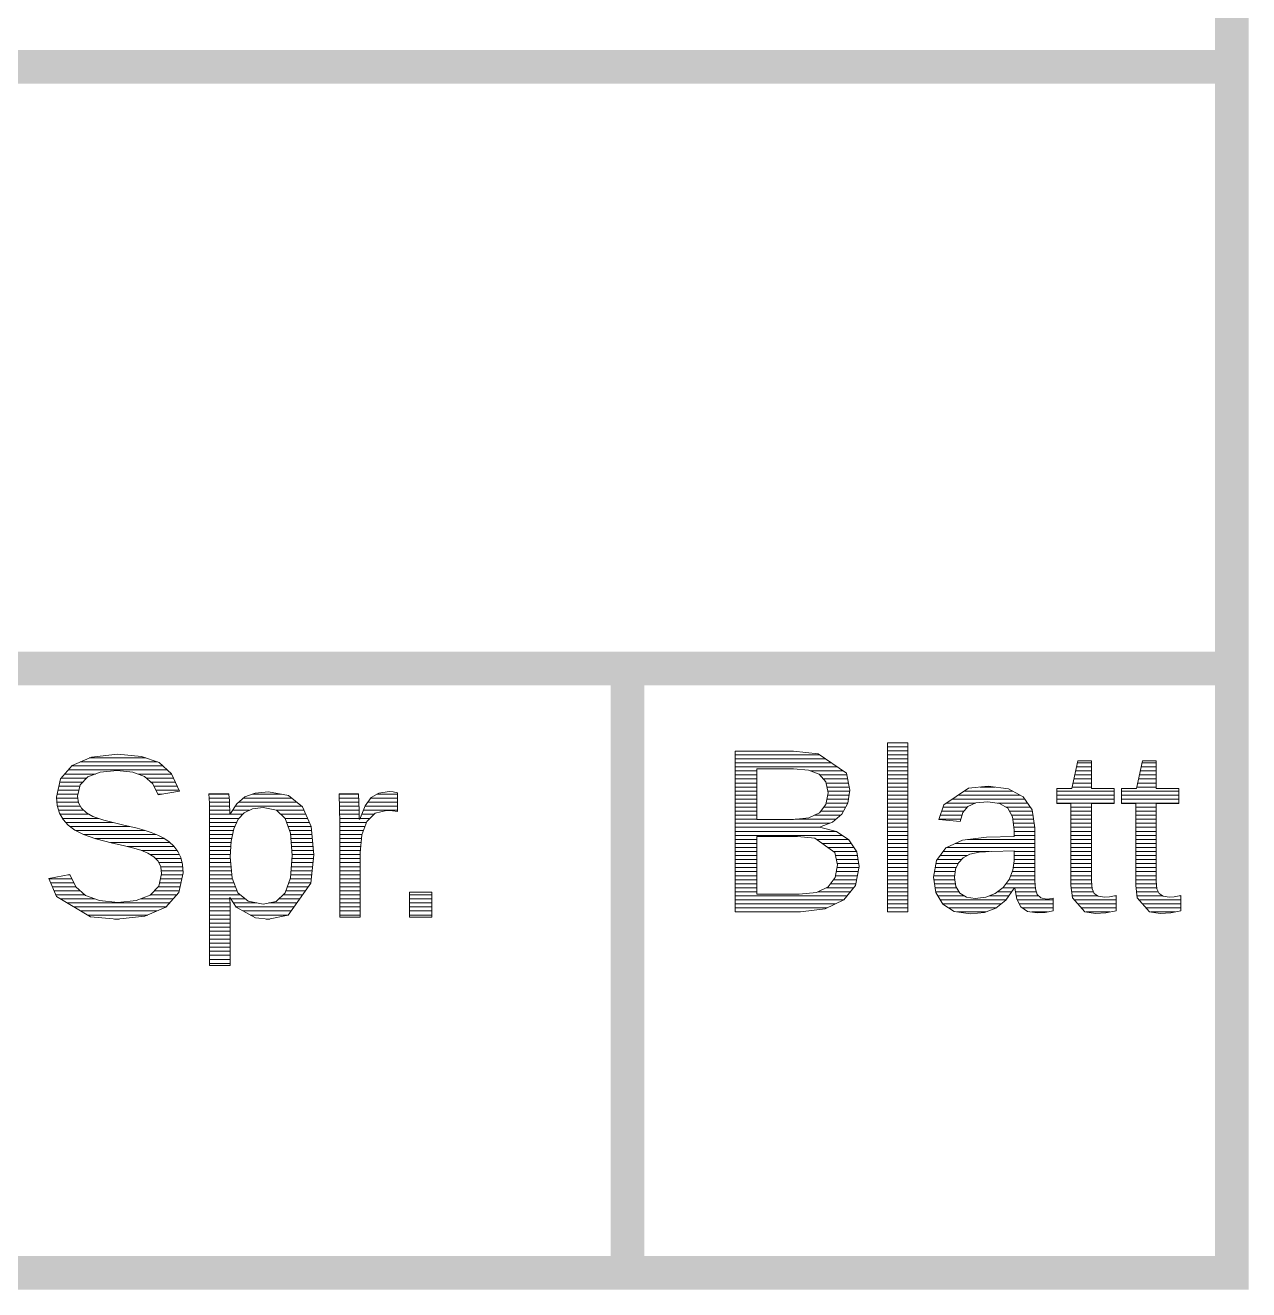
# Model space of a CAD drawing. Header units: millimetres. Extents: x 20 to 410, y 10 to 287.
# Drawn here: x 392.04 to 410.25, y 9.75 to 28.58 of the extents above; entities that cross this region are included whole.
import ezdxf

# ---------------------------------------------------------------- set-up
doc = ezdxf.new("R2010")
doc.units = ezdxf.units.MM
doc.layers.add('KANTEN', color=7, linetype='Continuous', lineweight=50)
doc.layers.add('TEXT', color=7, linetype='Continuous', lineweight=13)

msp = doc.modelspace()

# ---------------------------------------------------------------- linework, layer by layer
at = {"layer": 'KANTEN', "lineweight": 50, "const_width": 0.5}
msp.add_lwpolyline([(20, 10), (410, 10), (410, 287), (20, 287)], close=True, dxfattribs=at)
for points in [[(299, 27.96), (410, 27.96)], [(359, 19), (410, 19)], [(401, 10), (401, 19)]]:
    msp.add_lwpolyline(points, dxfattribs=at)
at = {"layer": 'TEXT', "lineweight": 13}
for p, q in [((404.87, 17.896), (405.175, 17.896)), ((402.605, 17.716), (403.865, 17.716)), ((404.87, 17.836), (405.175, 17.836)), ((404.87, 17.776), (405.175, 17.776)), ((404.87, 17.716), (405.175, 17.716)), ((392.727, 17.55), (394.084, 17.55)), ((392.852, 17.61), (394.002, 17.61)), ((392.989, 17.67), (393.833, 17.67)), ((402.605, 17.656), (403.952, 17.656)), ((402.605, 17.596), (404.039, 17.596)), ((402.605, 17.536), (404.126, 17.536)), ((404.87, 17.656), (405.175, 17.656)), ((404.87, 17.596), (405.175, 17.596)), ((404.87, 17.536), (405.175, 17.536)), ((407.685, 17.536), (407.908, 17.536)), ((407.698, 17.596), (407.908, 17.596)), ((408.65, 17.536), (408.873, 17.536)), ((408.663, 17.596), (408.873, 17.596)), ((392.569, 17.37), (392.95, 17.37)), ((392.622, 17.43), (393.08, 17.43)), ((392.675, 17.49), (394.149, 17.49)), ((393.717, 17.43), (394.213, 17.43)), ((393.84, 17.37), (394.241, 17.37)), ((402.605, 17.476), (402.929, 17.476)), ((402.605, 17.416), (402.929, 17.416)), ((402.605, 17.356), (402.929, 17.356)), ((403.728, 17.476), (404.213, 17.476)), ((403.865, 17.416), (404.267, 17.416)), ((403.919, 17.356), (404.279, 17.356)), ((404.87, 17.476), (405.175, 17.476)), ((404.87, 17.416), (405.175, 17.416)), ((404.87, 17.356), (405.175, 17.356)), ((407.646, 17.356), (407.908, 17.356)), ((407.659, 17.416), (407.908, 17.416)), ((407.672, 17.476), (407.908, 17.476)), ((408.61, 17.356), (408.873, 17.356)), ((408.623, 17.416), (408.873, 17.416)), ((408.637, 17.476), (408.873, 17.476)), ((392.522, 17.19), (392.835, 17.19)), ((392.535, 17.25), (392.849, 17.25)), ((392.548, 17.31), (392.893, 17.31)), ((393.906, 17.31), (394.268, 17.31)), ((393.951, 17.25), (394.296, 17.25)), ((393.979, 17.19), (394.324, 17.19)), ((402.605, 17.296), (402.929, 17.296)), ((402.605, 17.236), (402.929, 17.236)), ((402.605, 17.176), (402.929, 17.176)), ((403.959, 17.296), (404.292, 17.296)), ((403.971, 17.236), (404.304, 17.236)), ((403.983, 17.176), (404.312, 17.176)), ((404.87, 17.296), (405.175, 17.296)), ((404.87, 17.236), (405.175, 17.236)), ((404.87, 17.176), (405.175, 17.176)), ((406.018, 17.176), (406.735, 17.176)), ((406.252, 17.236), (406.469, 17.236)), ((407.391, 17.176), (408.247, 17.176)), ((407.619, 17.236), (407.908, 17.236)), ((407.632, 17.296), (407.908, 17.296)), ((408.356, 17.176), (409.212, 17.176)), ((408.584, 17.236), (408.873, 17.236)), ((408.597, 17.296), (408.873, 17.296)), ((392.501, 17.07), (392.82, 17.07)), ((392.506, 17.01), (392.828, 17.01)), ((392.509, 17.13), (392.821, 17.13)), ((392.514, 16.95), (392.858, 16.95)), ((394.007, 17.13), (394.071, 17.13)), ((394.77, 17.13), (395.065, 17.13)), ((394.774, 17.07), (395.071, 17.07)), ((394.777, 17.01), (395.075, 17.01)), ((394.778, 16.95), (395.078, 16.95)), ((395.159, 16.95), (396.151, 16.95)), ((395.211, 17.01), (396.077, 17.01)), ((395.282, 17.07), (396.003, 17.07)), ((395.413, 17.13), (395.851, 17.13)), ((396.708, 17.13), (396.996, 17.13)), ((396.71, 17.07), (396.998, 17.07)), ((396.712, 17.01), (397.001, 17.01)), ((396.714, 16.95), (397.003, 16.95)), ((397.091, 16.95), (397.576, 16.95)), ((397.132, 17.01), (397.576, 17.01)), ((397.175, 17.07), (397.576, 17.07)), ((397.268, 17.13), (397.576, 17.13)), ((402.605, 17.116), (402.929, 17.116)), ((402.605, 17.056), (402.929, 17.056)), ((402.605, 16.996), (402.929, 16.996)), ((403.96, 16.996), (404.284, 16.996)), ((403.971, 17.056), (404.294, 17.056)), ((403.982, 17.116), (404.303, 17.116)), ((404.87, 17.116), (405.175, 17.116)), ((404.87, 17.056), (405.175, 17.056)), ((404.87, 16.996), (405.175, 16.996)), ((405.75, 16.996), (406.182, 16.996)), ((405.839, 17.056), (406.915, 17.056)), ((405.929, 17.116), (406.845, 17.116)), ((406.514, 16.996), (406.956, 16.996)), ((407.391, 17.116), (408.247, 17.116)), ((407.391, 17.056), (408.247, 17.056)), ((407.391, 16.996), (408.247, 16.996)), ((408.356, 17.116), (409.212, 17.116)), ((408.356, 17.056), (409.212, 17.056)), ((408.356, 16.996), (409.212, 16.996)), ((392.532, 16.89), (392.906, 16.89)), ((392.555, 16.83), (392.987, 16.83)), ((392.589, 16.77), (393.126, 16.77)), ((394.779, 16.89), (395.081, 16.89)), ((394.779, 16.83), (395.272, 16.83)), ((394.78, 16.77), (395.216, 16.77)), ((395.121, 16.89), (395.37, 16.89)), ((395.774, 16.89), (396.185, 16.89)), ((395.839, 16.83), (396.211, 16.83)), ((395.904, 16.77), (396.237, 16.77)), ((396.716, 16.89), (397.006, 16.89)), ((396.716, 16.83), (397.007, 16.83)), ((396.717, 16.77), (397.009, 16.77)), ((397.02, 16.77), (397.167, 16.77)), ((397.044, 16.83), (397.227, 16.83)), ((397.067, 16.89), (397.576, 16.89)), ((402.605, 16.936), (402.929, 16.936)), ((402.605, 16.876), (402.929, 16.876)), ((402.605, 16.816), (402.929, 16.816)), ((403.783, 16.816), (404.175, 16.816)), ((403.88, 16.876), (404.219, 16.876)), ((403.926, 16.936), (404.252, 16.936)), ((404.87, 16.936), (405.175, 16.936)), ((404.87, 16.876), (405.175, 16.876)), ((404.87, 16.816), (405.175, 16.816)), ((405.658, 16.816), (405.981, 16.816)), ((405.679, 16.876), (406.009, 16.876)), ((405.7, 16.936), (406.059, 16.936)), ((406.636, 16.936), (406.996, 16.936)), ((406.688, 16.876), (407.027, 16.876)), ((406.721, 16.816), (407.037, 16.816)), ((407.603, 16.936), (407.908, 16.936)), ((407.603, 16.876), (407.908, 16.876)), ((407.603, 16.816), (407.908, 16.816)), ((408.568, 16.936), (408.873, 16.936)), ((408.568, 16.876), (408.873, 16.876)), ((408.568, 16.816), (408.873, 16.816)), ((392.637, 16.71), (393.34, 16.71)), ((392.698, 16.65), (393.591, 16.65)), ((392.783, 16.59), (393.823, 16.59)), ((394.78, 16.71), (395.182, 16.71)), ((394.78, 16.65), (395.154, 16.65)), ((394.78, 16.59), (395.133, 16.59)), ((395.928, 16.71), (396.263, 16.71)), ((395.949, 16.65), (396.289, 16.65)), ((395.97, 16.59), (396.295, 16.59)), ((396.718, 16.71), (397.117, 16.71)), ((396.718, 16.65), (397.094, 16.65)), ((396.718, 16.59), (397.072, 16.59)), ((402.605, 16.756), (402.929, 16.756)), ((402.605, 16.696), (404.007, 16.696)), ((402.605, 16.636), (403.875, 16.636)), ((402.605, 16.576), (404.108, 16.576)), ((403.498, 16.756), (404.103, 16.756)), ((404.87, 16.756), (405.175, 16.756)), ((404.87, 16.696), (405.175, 16.696)), ((404.87, 16.636), (405.175, 16.636)), ((404.87, 16.576), (405.175, 16.576)), ((405.637, 16.756), (405.964, 16.756)), ((406.74, 16.756), (407.047, 16.756)), ((406.747, 16.696), (407.056, 16.696)), ((406.754, 16.636), (407.066, 16.636)), ((406.759, 16.576), (407.067, 16.576)), ((407.603, 16.756), (407.908, 16.756)), ((407.603, 16.696), (407.908, 16.696)), ((407.603, 16.636), (407.908, 16.636)), ((407.603, 16.576), (407.908, 16.576)), ((408.568, 16.756), (408.873, 16.756)), ((408.568, 16.696), (408.873, 16.696)), ((408.568, 16.636), (408.873, 16.636)), ((408.568, 16.576), (408.873, 16.576)), ((392.901, 16.53), (393.985, 16.53)), ((393.073, 16.47), (394.105, 16.47)), ((393.305, 16.41), (394.191, 16.41)), ((394.78, 16.53), (395.12, 16.53)), ((394.78, 16.47), (395.107, 16.47)), ((394.78, 16.41), (395.097, 16.41)), ((395.986, 16.53), (396.301, 16.53)), ((395.991, 16.47), (396.307, 16.47)), ((395.996, 16.41), (396.313, 16.41)), ((396.718, 16.53), (397.049, 16.53)), ((396.718, 16.47), (397.042, 16.47)), ((396.718, 16.41), (397.037, 16.41)), ((402.605, 16.516), (404.199, 16.516)), ((402.605, 16.456), (402.929, 16.456)), ((402.605, 16.396), (402.929, 16.396)), ((403.818, 16.456), (404.288, 16.456)), ((403.902, 16.396), (404.333, 16.396)), ((404.87, 16.516), (405.175, 16.516)), ((404.87, 16.456), (405.175, 16.456)), ((404.87, 16.396), (405.175, 16.396)), ((405.881, 16.396), (407.067, 16.396)), ((406.061, 16.456), (407.067, 16.456)), ((406.759, 16.516), (407.067, 16.516)), ((407.603, 16.516), (407.908, 16.516)), ((407.603, 16.456), (407.908, 16.456)), ((407.603, 16.396), (407.908, 16.396)), ((408.568, 16.516), (408.873, 16.516)), ((408.568, 16.456), (408.873, 16.456)), ((408.568, 16.396), (408.873, 16.396)), ((393.56, 16.35), (394.253, 16.35)), ((393.773, 16.29), (394.298, 16.29)), ((393.9, 16.23), (394.33, 16.23)), ((394.78, 16.35), (395.094, 16.35)), ((394.78, 16.29), (395.091, 16.29)), ((394.78, 16.23), (395.087, 16.23)), ((396.001, 16.35), (396.319, 16.35)), ((396.005, 16.29), (396.325, 16.29)), ((396.01, 16.23), (396.331, 16.23)), ((396.718, 16.35), (397.031, 16.35)), ((396.718, 16.29), (397.026, 16.29)), ((396.718, 16.23), (397.023, 16.23)), ((402.605, 16.336), (402.929, 16.336)), ((402.605, 16.276), (402.929, 16.276)), ((402.605, 16.216), (402.929, 16.216)), ((403.987, 16.336), (404.372, 16.336)), ((404.071, 16.276), (404.411, 16.276)), ((404.098, 16.216), (404.424, 16.216)), ((404.87, 16.336), (405.175, 16.336)), ((404.87, 16.276), (405.175, 16.276)), ((404.87, 16.216), (405.175, 16.216)), ((405.656, 16.216), (406.063, 16.216)), ((405.702, 16.276), (406.386, 16.276)), ((405.756, 16.336), (407.067, 16.336)), ((406.759, 16.276), (407.067, 16.276)), ((406.759, 16.216), (407.067, 16.216)), ((407.603, 16.336), (407.908, 16.336)), ((407.603, 16.276), (407.908, 16.276)), ((407.603, 16.216), (407.908, 16.216)), ((408.568, 16.336), (408.873, 16.336)), ((408.568, 16.276), (408.873, 16.276)), ((408.568, 16.216), (408.873, 16.216)), ((393.977, 16.17), (394.355, 16.17)), ((394.024, 16.11), (394.37, 16.11)), ((394.052, 16.05), (394.38, 16.05)), ((394.78, 16.17), (395.088, 16.17)), ((394.78, 16.11), (395.093, 16.11)), ((394.78, 16.05), (395.099, 16.05)), ((395.998, 16.05), (396.314, 16.05)), ((396.002, 16.11), (396.32, 16.11)), ((396.007, 16.17), (396.326, 16.17)), ((396.718, 16.17), (397.023, 16.17)), ((396.718, 16.11), (397.023, 16.11)), ((396.718, 16.05), (397.023, 16.05)), ((402.605, 16.156), (402.929, 16.156)), ((402.605, 16.096), (402.929, 16.096)), ((402.605, 16.036), (402.929, 16.036)), ((404.11, 16.156), (404.435, 16.156)), ((404.118, 16.036), (404.449, 16.036)), ((404.122, 16.096), (404.445, 16.096)), ((404.87, 16.156), (405.175, 16.156)), ((404.87, 16.096), (405.175, 16.096)), ((404.87, 16.036), (405.175, 16.036)), ((405.582, 16.036), (405.895, 16.036)), ((405.593, 16.096), (405.922, 16.096)), ((405.611, 16.156), (405.974, 16.156)), ((406.746, 16.036), (407.067, 16.036)), ((406.754, 16.096), (407.067, 16.096)), ((406.759, 16.156), (407.067, 16.156)), ((407.603, 16.156), (407.908, 16.156)), ((407.603, 16.096), (407.908, 16.096)), ((407.603, 16.036), (407.908, 16.036)), ((408.568, 16.156), (408.873, 16.156)), ((408.568, 16.096), (408.873, 16.096)), ((408.568, 16.036), (408.873, 16.036)), ((392.389, 15.87), (392.732, 15.87)), ((392.67, 15.93), (392.704, 15.93)), ((394.049, 15.87), (394.367, 15.87)), ((394.06, 15.99), (394.384, 15.99)), ((394.063, 15.93), (394.38, 15.93)), ((394.78, 15.99), (395.104, 15.99)), ((394.78, 15.93), (395.11, 15.93)), ((394.78, 15.87), (395.119, 15.87)), ((395.98, 15.87), (396.296, 15.87)), ((395.989, 15.93), (396.302, 15.93)), ((395.993, 15.99), (396.308, 15.99)), ((396.718, 15.99), (397.023, 15.99)), ((396.718, 15.93), (397.023, 15.93)), ((396.718, 15.87), (397.023, 15.87)), ((402.605, 15.976), (402.929, 15.976)), ((402.605, 15.916), (402.929, 15.916)), ((402.605, 15.856), (402.929, 15.856)), ((404.069, 15.856), (404.412, 15.856)), ((404.097, 15.916), (404.425, 15.916)), ((404.107, 15.976), (404.437, 15.976)), ((404.87, 15.976), (405.175, 15.976)), ((404.87, 15.916), (405.175, 15.916)), ((404.87, 15.856), (405.175, 15.856)), ((405.56, 15.916), (405.872, 15.916)), ((405.561, 15.856), (405.873, 15.856)), ((405.571, 15.976), (405.879, 15.976)), ((406.68, 15.856), (407.067, 15.856)), ((406.707, 15.916), (407.067, 15.916)), ((406.732, 15.976), (407.067, 15.976)), ((407.603, 15.976), (407.908, 15.976)), ((407.603, 15.916), (407.908, 15.916)), ((407.603, 15.856), (407.908, 15.856)), ((408.568, 15.976), (408.873, 15.976)), ((408.568, 15.916), (408.873, 15.916)), ((408.568, 15.856), (408.873, 15.856)), ((392.415, 15.81), (392.759, 15.81)), ((392.441, 15.75), (392.786, 15.75)), ((392.468, 15.69), (392.853, 15.69)), ((392.494, 15.63), (392.921, 15.63)), ((393.899, 15.63), (394.289, 15.63)), ((393.957, 15.69), (394.327, 15.69)), ((394.014, 15.75), (394.34, 15.75)), ((394.035, 15.81), (394.353, 15.81)), ((394.78, 15.81), (395.142, 15.81)), ((394.78, 15.75), (395.166, 15.75)), ((394.78, 15.69), (395.19, 15.69)), ((394.78, 15.63), (395.239, 15.63)), ((395.875, 15.63), (396.165, 15.63)), ((395.918, 15.69), (396.208, 15.69)), ((395.939, 15.75), (396.25, 15.75)), ((395.959, 15.81), (396.29, 15.81)), ((396.718, 15.81), (397.023, 15.81)), ((396.718, 15.75), (397.023, 15.75)), ((396.718, 15.69), (397.023, 15.69)), ((396.718, 15.63), (397.023, 15.63)), ((397.758, 15.63), (398.089, 15.63)), ((402.605, 15.796), (402.929, 15.796)), ((402.605, 15.736), (402.929, 15.736)), ((402.605, 15.676), (402.929, 15.676)), ((403.833, 15.676), (404.318, 15.676)), ((403.961, 15.736), (404.367, 15.736)), ((404.024, 15.796), (404.4, 15.796)), ((404.87, 15.796), (405.175, 15.796)), ((404.87, 15.736), (405.175, 15.736)), ((404.87, 15.676), (405.175, 15.676)), ((405.57, 15.796), (405.883, 15.796)), ((405.579, 15.736), (405.9, 15.736)), ((405.588, 15.676), (405.937, 15.676)), ((406.509, 15.676), (406.72, 15.676)), ((406.587, 15.736), (407.075, 15.736)), ((406.635, 15.796), (407.071, 15.796)), ((406.778, 15.676), (407.091, 15.676)), ((407.603, 15.796), (407.912, 15.796)), ((407.607, 15.736), (407.918, 15.736)), ((407.615, 15.676), (407.939, 15.676)), ((408.568, 15.796), (408.876, 15.796)), ((408.572, 15.736), (408.882, 15.736)), ((408.579, 15.676), (408.904, 15.676)), ((392.566, 15.57), (393.07, 15.57)), ((392.666, 15.51), (394.183, 15.51)), ((392.766, 15.45), (394.13, 15.45)), ((393.751, 15.57), (394.236, 15.57)), ((394.78, 15.57), (395.079, 15.57)), ((394.78, 15.51), (395.083, 15.51)), ((394.78, 15.45), (395.084, 15.45)), ((395.097, 15.57), (395.31, 15.57)), ((395.136, 15.51), (395.481, 15.51)), ((395.175, 15.45), (396.039, 15.45)), ((395.66, 15.51), (396.081, 15.51)), ((395.811, 15.57), (396.123, 15.57)), ((396.718, 15.57), (397.023, 15.57)), ((396.718, 15.51), (397.023, 15.51)), ((396.718, 15.45), (397.023, 15.45)), ((397.758, 15.57), (398.089, 15.57)), ((397.758, 15.51), (398.089, 15.51)), ((397.758, 15.45), (398.089, 15.45)), ((402.605, 15.616), (404.269, 15.616)), ((402.605, 15.556), (404.218, 15.556)), ((402.605, 15.496), (404.093, 15.496)), ((404.87, 15.616), (405.175, 15.616)), ((404.87, 15.556), (405.175, 15.556)), ((404.87, 15.496), (405.175, 15.496)), ((405.619, 15.616), (406.014, 15.616)), ((405.655, 15.556), (406.636, 15.556)), ((405.692, 15.496), (406.564, 15.496)), ((406.391, 15.616), (406.678, 15.616)), ((406.788, 15.616), (407.124, 15.616)), ((406.801, 15.556), (407.338, 15.556)), ((406.833, 15.496), (407.338, 15.496)), ((407.622, 15.616), (408, 15.616)), ((407.653, 15.556), (408.278, 15.556)), ((407.706, 15.496), (408.278, 15.496)), ((408.258, 15.616), (408.278, 15.616)), ((408.587, 15.616), (408.964, 15.616)), ((408.618, 15.556), (409.242, 15.556)), ((408.671, 15.496), (409.242, 15.496)), ((409.223, 15.616), (409.242, 15.616)), ((392.866, 15.39), (393.996, 15.39)), ((392.966, 15.33), (393.859, 15.33)), ((393.362, 15.27), (393.434, 15.27)), ((394.78, 15.39), (395.085, 15.39)), ((394.78, 15.33), (395.085, 15.33)), ((394.78, 15.27), (395.085, 15.27)), ((395.277, 15.39), (395.997, 15.39)), ((395.384, 15.33), (395.955, 15.33)), ((395.621, 15.27), (395.675, 15.27)), ((396.718, 15.39), (397.023, 15.39)), ((396.718, 15.33), (397.023, 15.33)), ((397.758, 15.39), (398.089, 15.39)), ((397.758, 15.33), (398.089, 15.33)), ((402.605, 15.436), (403.967, 15.436)), ((404.87, 15.436), (405.175, 15.436)), ((405.783, 15.436), (406.49, 15.436)), ((405.91, 15.376), (406.336, 15.376)), ((406.881, 15.436), (407.338, 15.436)), ((407.02, 15.376), (407.256, 15.376)), ((407.759, 15.436), (408.278, 15.436)), ((407.828, 15.376), (408.189, 15.376)), ((408.724, 15.436), (409.242, 15.436)), ((408.792, 15.376), (409.154, 15.376)), ((394.78, 15.21), (395.085, 15.21)), ((394.78, 15.15), (395.085, 15.15)), ((394.78, 15.09), (395.085, 15.09)), ((394.78, 15.03), (395.085, 15.03)), ((394.78, 14.97), (395.085, 14.97)), ((394.78, 14.91), (395.085, 14.91)), ((394.78, 14.85), (395.085, 14.85)), ((394.78, 14.79), (395.085, 14.79)), ((394.78, 14.73), (395.085, 14.73)), ((394.78, 14.67), (395.085, 14.67)), ((394.78, 14.61), (395.085, 14.61))]:
    msp.add_line(p, q, dxfattribs=at)
for points in [[(404.87, 17.896), (405.175, 17.896), (405.175, 15.38), (404.87, 15.38), (404.87, 17.896)], [(394.322, 15.666), (394.128, 15.447), (393.817, 15.311), (393.4, 15.266), (393.009, 15.304), (392.503, 15.607), (392.388, 15.873), (392.701, 15.936), (392.786, 15.749), (392.932, 15.62), (393.14, 15.544), (393.412, 15.519), (393.689, 15.545), (393.896, 15.626), (394.023, 15.759), (394.066, 15.942), (394.053, 16.048), (394.013, 16.132), (393.949, 16.199), (393.862, 16.253), (393.757, 16.297), (393.632, 16.332), (393.491, 16.366), (393.336, 16.402), (393.087, 16.465), (392.905, 16.527), (392.774, 16.594), (392.674, 16.667), (392.6, 16.751), (392.545, 16.848), (392.511, 16.959), (392.5, 17.085), (392.558, 17.357), (392.735, 17.558), (393.02, 17.683), (393.407, 17.725), (393.766, 17.693), (394.029, 17.6), (394.212, 17.431), (394.331, 17.175), (394.012, 17.119), (393.936, 17.283), (393.812, 17.395), (393.636, 17.459), (393.404, 17.48), (393.151, 17.457), (392.966, 17.386), (392.853, 17.267), (392.815, 17.102), (392.83, 17.002), (392.873, 16.92), (392.945, 16.853), (393.042, 16.798), (393.207, 16.742), (393.481, 16.675), (393.591, 16.649), (393.701, 16.623), (393.808, 16.594), (393.91, 16.56), (394.007, 16.521), (394.097, 16.475), (394.179, 16.42), (394.249, 16.355), (394.307, 16.277), (394.35, 16.187), (394.377, 16.082), (394.387, 15.96), (394.322, 15.666)], [(403.943, 15.424), (403.575, 15.38), (402.605, 15.38), (402.605, 17.769), (403.473, 17.769), (403.841, 17.733), (404.261, 17.443), (404.314, 17.189), (404.284, 16.994), (404.195, 16.833), (404.052, 16.713), (403.86, 16.64), (404.112, 16.575), (404.299, 16.449), (404.414, 16.272), (404.453, 16.053), (404.395, 15.77), (404.22, 15.557), (403.943, 15.424)], [(408.278, 15.394), (408.125, 15.363), (407.969, 15.353), (407.809, 15.379), (407.626, 15.587), (407.603, 15.768), (407.603, 16.992), (407.391, 16.992), (407.391, 17.214), (407.615, 17.214), (407.705, 17.625), (407.908, 17.625), (407.908, 17.214), (408.247, 17.214), (408.247, 16.992), (407.908, 16.992), (407.908, 15.835), (407.919, 15.722), (407.951, 15.649), (408.01, 15.609), (408.101, 15.595), (408.176, 15.601), (408.278, 15.619), (408.278, 15.394)], [(409.242, 15.394), (409.09, 15.363), (408.934, 15.353), (408.774, 15.379), (408.591, 15.587), (408.568, 15.768), (408.568, 16.992), (408.356, 16.992), (408.356, 17.214), (408.579, 17.214), (408.669, 17.625), (408.873, 17.625), (408.873, 17.214), (409.212, 17.214), (409.212, 16.992), (408.873, 16.992), (408.873, 15.835), (408.883, 15.722), (408.916, 15.649), (408.975, 15.609), (409.066, 15.595), (409.141, 15.601), (409.242, 15.619), (409.242, 15.394)], [(403.694, 17.489), (403.473, 17.509), (402.929, 17.509), (402.929, 16.753), (403.473, 16.753), (403.699, 16.778), (403.86, 16.851), (403.956, 16.975), (403.988, 17.15), (403.955, 17.316), (403.856, 17.426), (403.694, 17.489)], [(396.289, 15.806), (395.952, 15.326), (395.657, 15.266), (395.462, 15.286), (395.177, 15.445), (395.087, 15.585), (395.078, 15.585), (395.084, 15.506), (395.085, 15.297), (395.085, 14.58), (394.78, 14.58), (394.78, 16.76), (394.777, 16.995), (394.77, 17.134), (395.065, 17.134), (395.067, 17.119), (395.07, 17.086), (395.074, 17.033), (395.078, 16.958), (395.081, 16.885), (395.082, 16.84), (395.089, 16.84), (395.183, 16.986), (395.304, 17.088), (395.459, 17.147), (395.657, 17.167), (395.953, 17.11), (396.163, 16.94), (396.29, 16.647), (396.332, 16.226), (396.289, 15.806)], [(396.718, 15.3), (396.718, 16.707), (396.715, 16.911), (396.708, 17.134), (396.996, 17.134), (397.006, 16.885), (397.009, 16.76), (397.016, 16.76), (397.095, 16.958), (397.184, 17.082), (397.298, 17.147), (397.452, 17.168), (397.513, 17.164), (397.576, 17.152), (397.576, 16.872), (397.505, 16.884), (397.413, 16.889), (397.245, 16.848), (397.123, 16.725), (397.048, 16.526), (397.023, 16.256), (397.023, 15.3), (396.718, 15.3)], [(405.867, 15.382), (405.694, 15.492), (405.59, 15.665), (405.555, 15.892), (405.602, 16.144), (405.742, 16.329), (405.987, 16.446), (406.347, 16.492), (406.759, 16.499), (406.759, 16.599), (406.735, 16.791), (406.664, 16.919), (406.542, 16.992), (406.366, 17.016), (406.189, 16.999), (406.067, 16.946), (405.993, 16.856), (405.955, 16.724), (405.637, 16.753), (405.712, 16.97), (406.08, 17.218), (406.372, 17.248), (406.675, 17.209), (406.892, 17.09), (407.024, 16.896), (407.067, 16.631), (407.067, 15.841), (407.076, 15.722), (407.103, 15.637), (407.155, 15.585), (407.239, 15.568), (407.286, 15.571), (407.338, 15.58), (407.338, 15.39), (407.222, 15.37), (407.103, 15.363), (406.957, 15.385), (406.856, 15.452), (406.796, 15.566), (406.769, 15.731), (406.759, 15.731), (406.632, 15.551), (406.487, 15.433), (406.315, 15.368), (406.11, 15.346), (405.867, 15.382)], [(395.985, 16.547), (395.907, 16.766), (395.774, 16.89), (395.579, 16.931), (395.417, 16.912), (395.295, 16.854), (395.204, 16.757), (395.139, 16.616), (395.099, 16.43), (395.085, 16.195), (395.114, 15.881), (395.2, 15.662), (395.352, 15.534), (395.575, 15.492), (395.772, 15.533), (395.907, 15.659), (395.985, 15.882), (396.011, 16.219), (395.985, 16.547)], [(403.792, 16.474), (403.532, 16.501), (402.929, 16.501), (402.929, 15.639), (403.558, 15.639), (403.814, 15.667), (403.99, 15.749), (404.092, 15.887), (404.126, 16.079), (404.088, 16.263), (403.792, 16.474)], [(406.337, 15.594), (406.477, 15.651), (406.594, 15.742), (406.684, 15.861), (406.74, 15.996), (406.759, 16.135), (406.759, 16.285), (406.425, 16.278), (406.235, 16.266), (406.098, 16.234), (406, 16.183), (405.928, 16.109), (405.884, 16.011), (405.869, 15.887), (405.889, 15.754), (405.949, 15.656), (406.047, 15.595), (406.179, 15.575), (406.337, 15.594)], [(397.758, 15.3), (397.758, 15.671), (398.089, 15.671), (398.089, 15.3), (397.758, 15.3)]]:
    msp.add_lwpolyline(points, close=True, dxfattribs=at)

doc.saveas('drawing.dxf')
